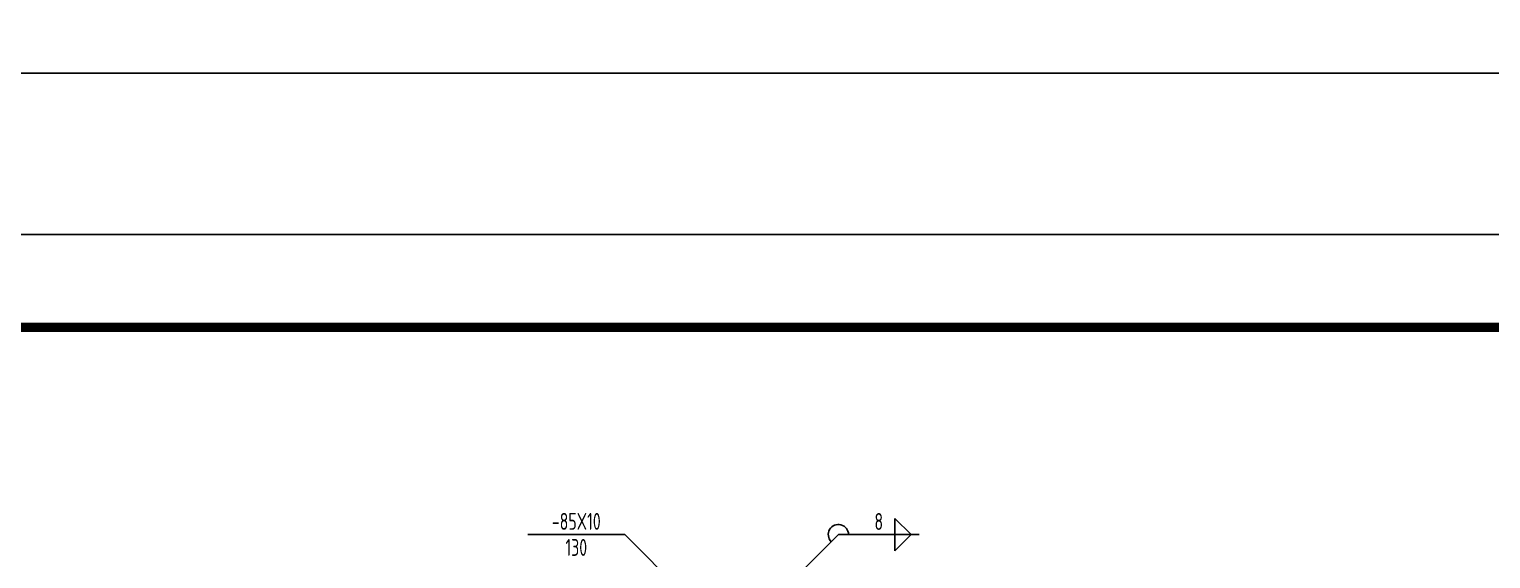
# Model space of a CAD drawing. Extents: x 69728788 to 150676229, y 15322671 to 43663798.
# Drawn here: x 75286705 to 75304798, y 19653065 to 19659629 of the extents above; entities that cross this region are included whole.
import ezdxf
from ezdxf.enums import TextEntityAlignment as Align

# ---------------------------------------------------------------- set-up
doc = ezdxf.new("R2010")
doc.units = 0
doc.header["$LTSCALE"] = 1000
doc.header["$MEASUREMENT"] = 0
for name, color, linetype in [('PUB_TITLE', 4, 'CONTINUOUS'), ('焊缝标注', 253, 'CONTINUOUS'), ('钢板标注', 253, 'CONTINUOUS')]:
    doc.layers.add(name, color=color, linetype=linetype)
doc.styles.add('PkpmHz', font='Pkpmeng', dxfattribs={"width": 0.7, "bigfont": 'hztxt'})

msp = doc.modelspace()

# ---------------------------------------------------------------- linework, layer by layer
at = {"layer": 'PUB_TITLE'}
for points in [[(75107584.3, 19659082.8), (75325164.3, 19659082.8), (75325164.3, 19727392.8), (75107584.3, 19727392.8)], [(75107584.3, 19588772.8), (75325164.3, 19588772.8), (75325164.3, 19657082.8), (75107584.3, 19657082.8)]]:
    msp.add_lwpolyline(points, close=True, dxfattribs=at)
at = {"layer": 'PUB_TITLE', "const_width": 115}
msp.add_lwpolyline([(75110459.3, 19589922.8), (75324014.3, 19589922.8), (75324014.3, 19655932.8), (75110459.3, 19655932.8)], close=True, dxfattribs=at)
at = {"layer": '焊缝标注', "ltscale": 100}
for p, q in [((75297421.8, 19653565.1), (75297621.8, 19653365.1)), ((75297421.8, 19653365.1), (75297421.8, 19653565.1)), ((75295448.5, 19652092.9), (75296721.8, 19653365.1)), ((75296721.8, 19653365.1), (75297721.8, 19653365.1)), ((75297421.8, 19653165.1), (75297621.8, 19653365.1)), ((75297421.8, 19653365.1), (75297421.8, 19653165.1))]:
    msp.add_line(p, q, dxfattribs=at)
msp.add_arc((75296721.8, 19653365.1), 125, 0, 224.97719, dxfattribs=at)
at = {"layer": '钢板标注', "ltscale": 100}
for p, q in [((75294077.2, 19653367.2), (75292877.2, 19653367.2)), ((75295348.5, 19652092.9), (75294077.2, 19653367.2))]:
    msp.add_line(p, q, dxfattribs=at)

# ---------------------------------------------------------------- texts
at = {"layer": '焊缝标注', "style": 'PkpmHz', "width": 0.71}
msp.add_text('8', height=210, dxfattribs=at).set_placement((75297221.8, 19653421.8), align=Align.CENTER)
at = {"layer": '钢板标注', "style": 'PkpmHz', "width": 0.71}
msp.add_text('-85X10', height=210, dxfattribs=at).set_placement((75293477.2, 19653423.8), align=Align.CENTER)
msp.add_text('130', height=210, dxfattribs=at).set_placement((75293477.2, 19653310.6), align=Align.TOP_CENTER)

doc.saveas('drawing.dxf')
